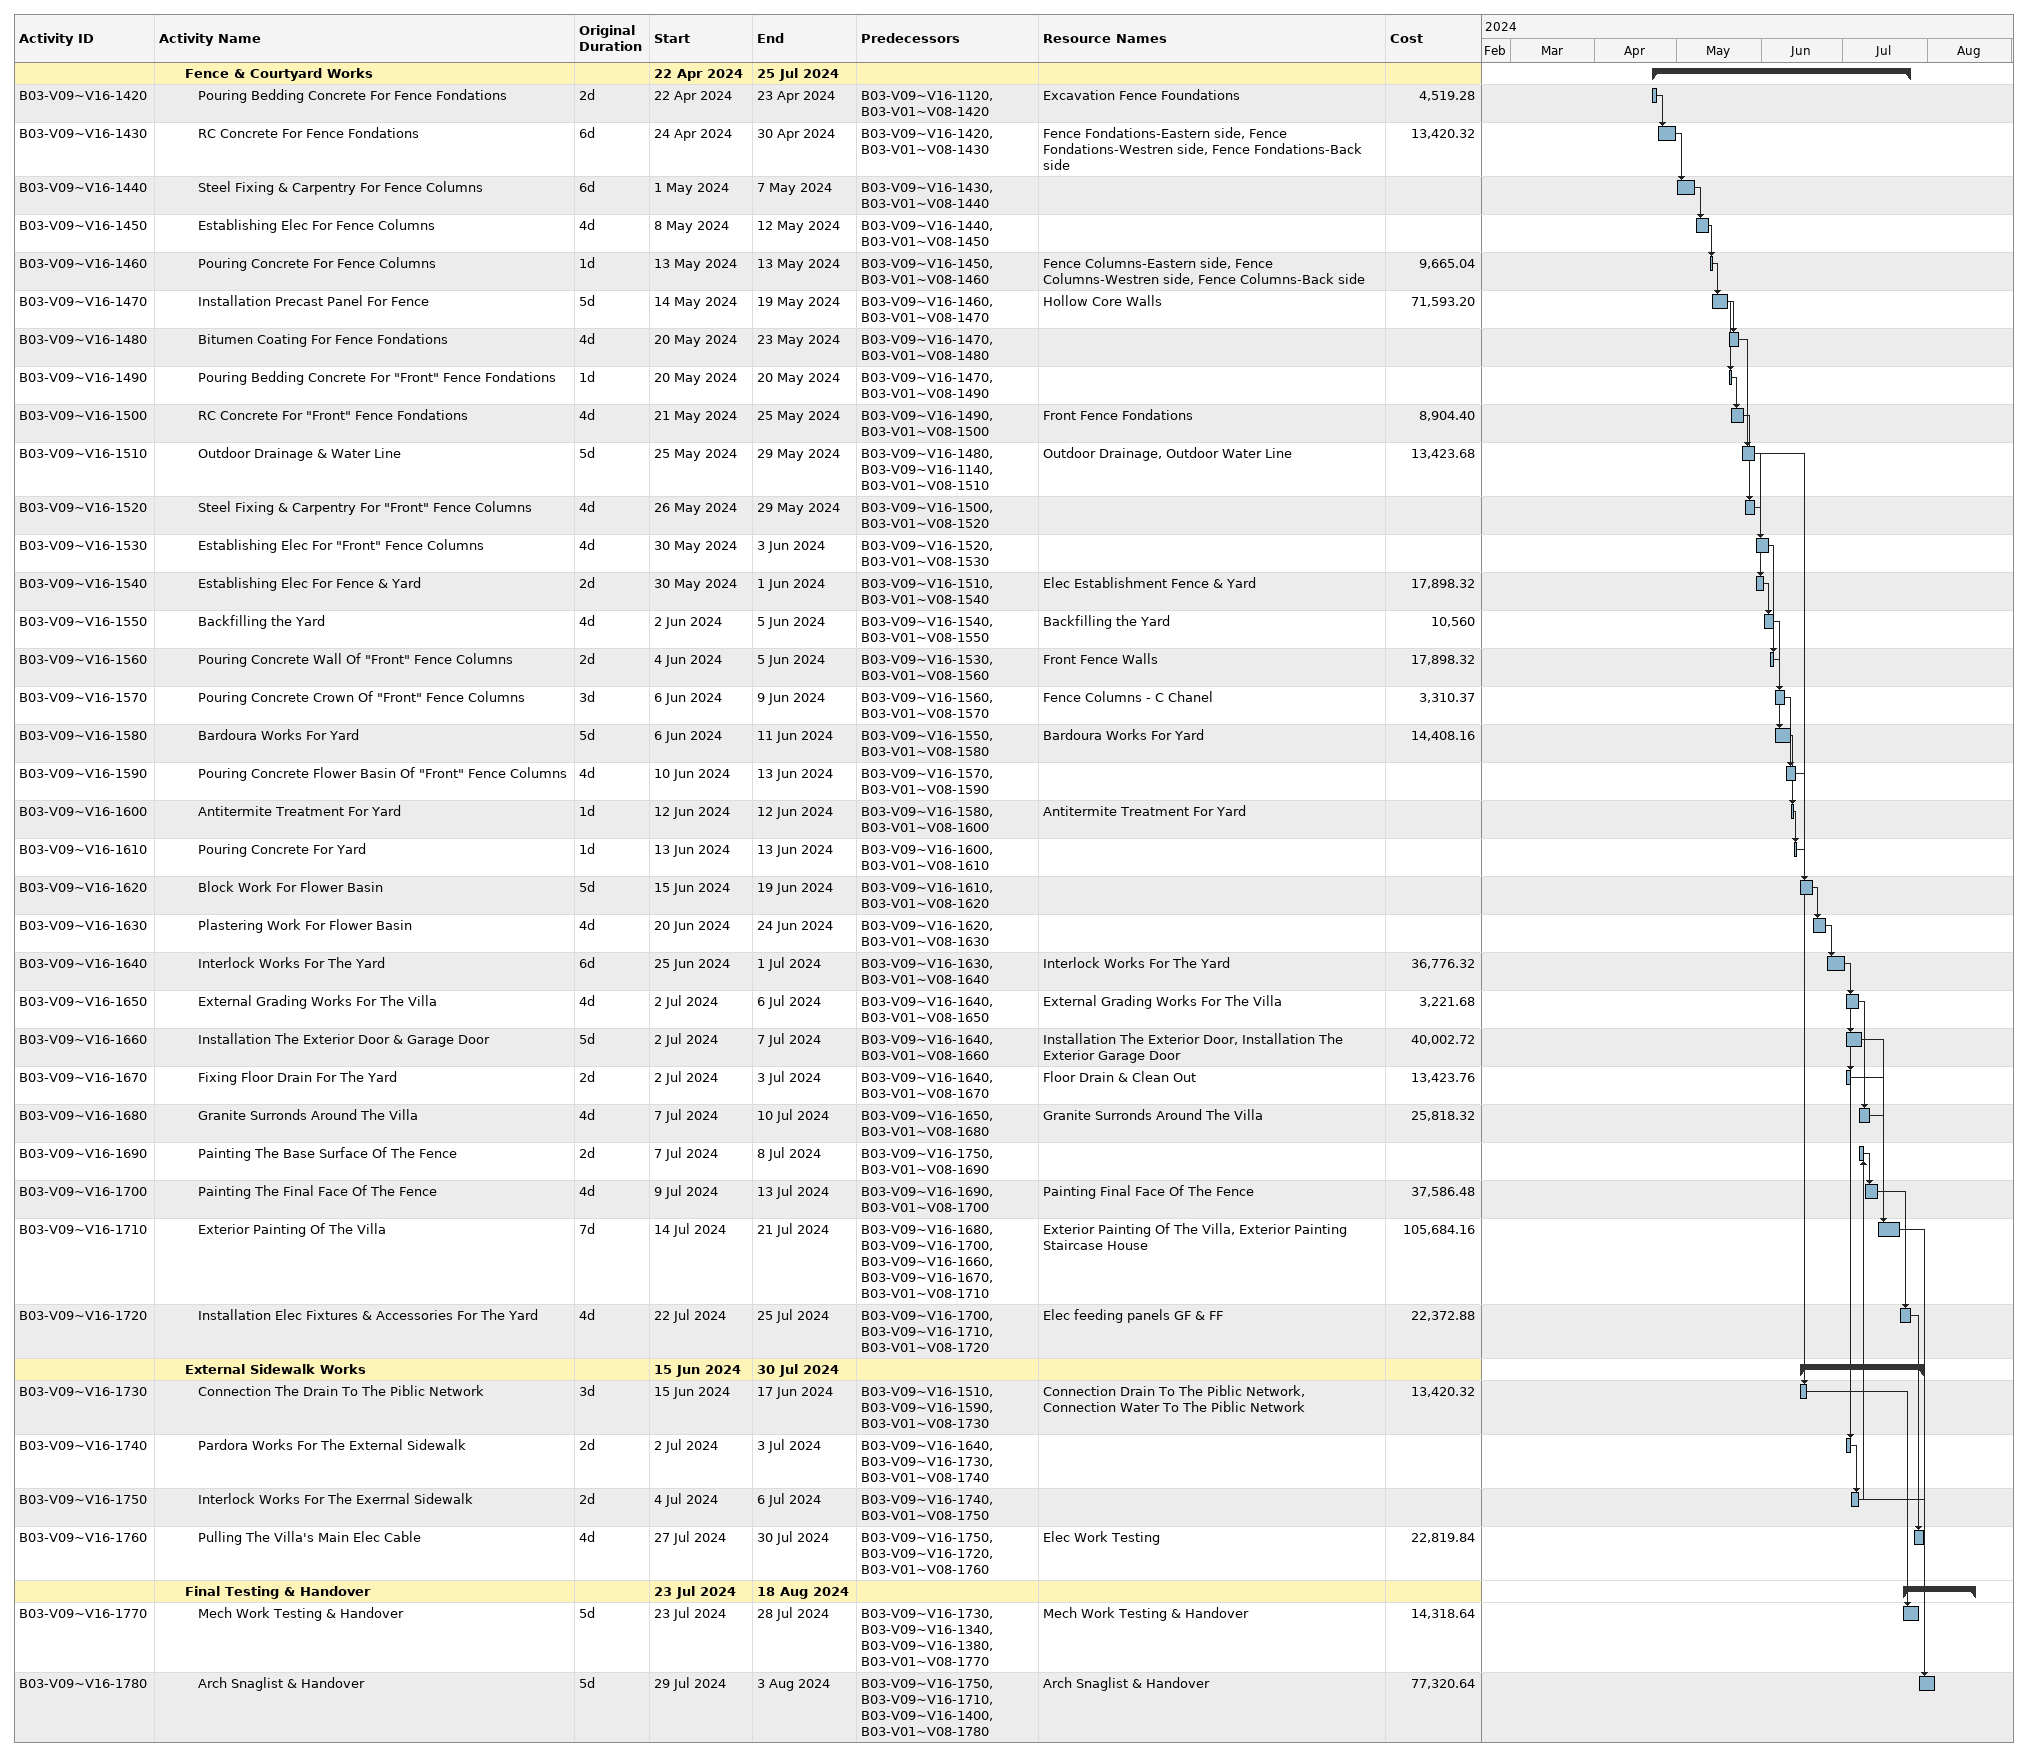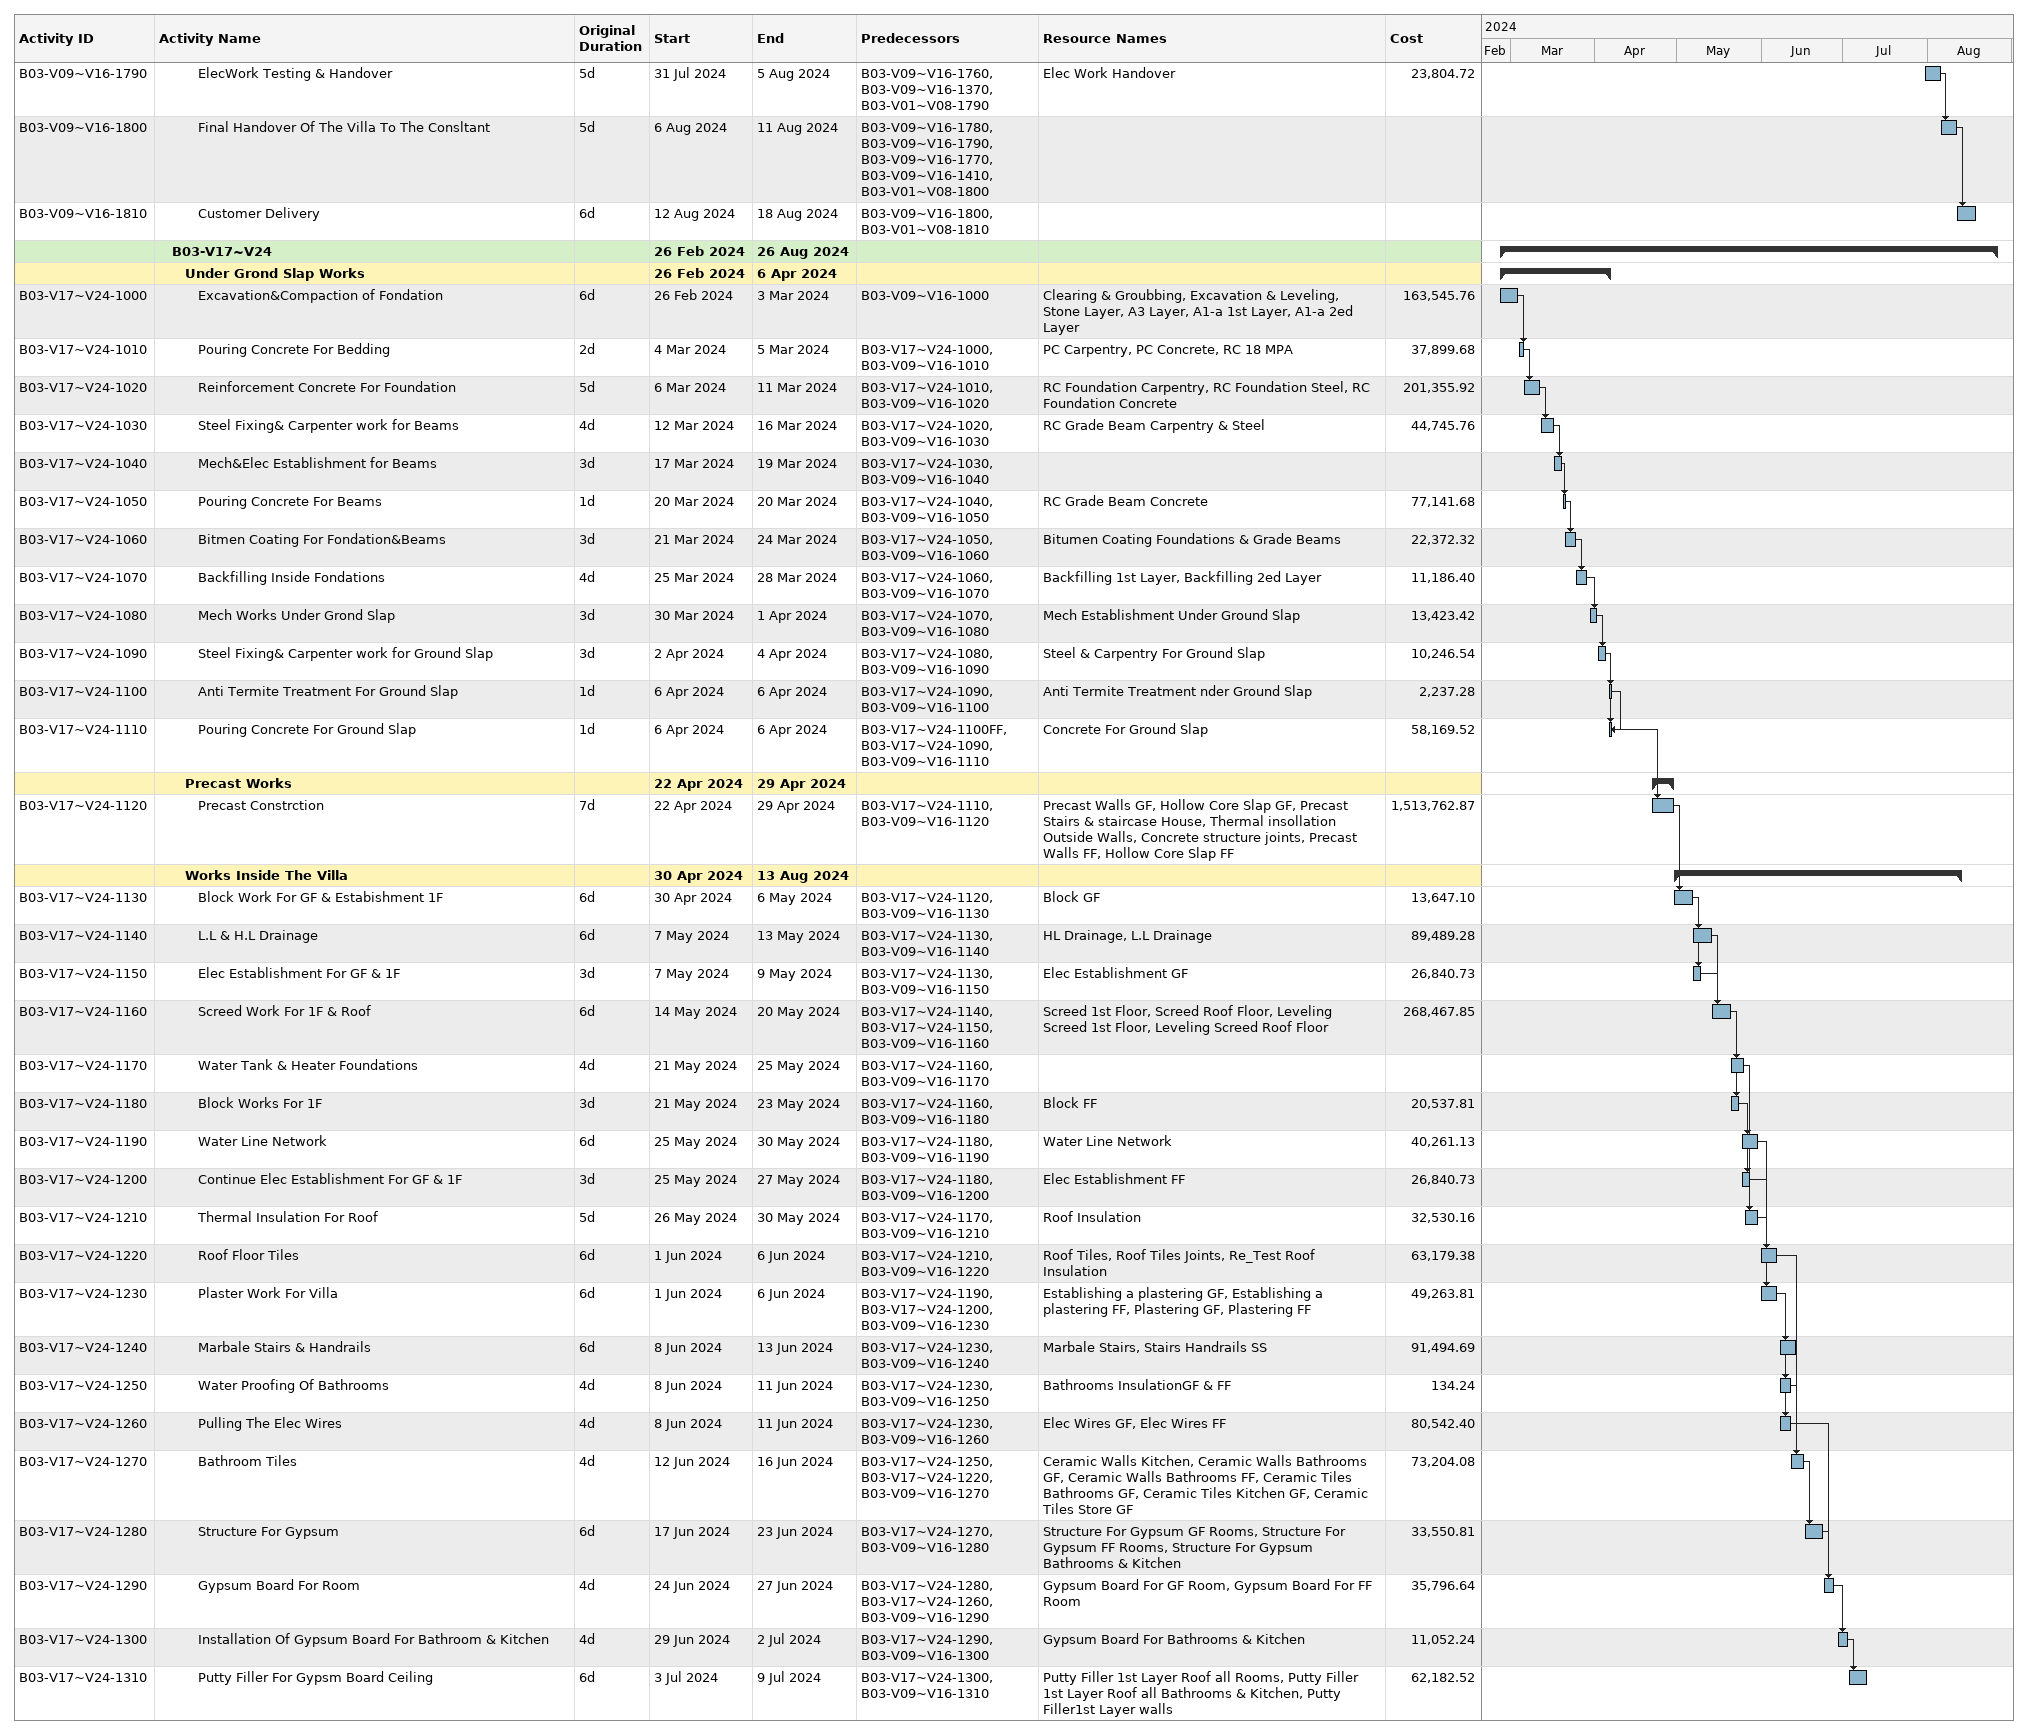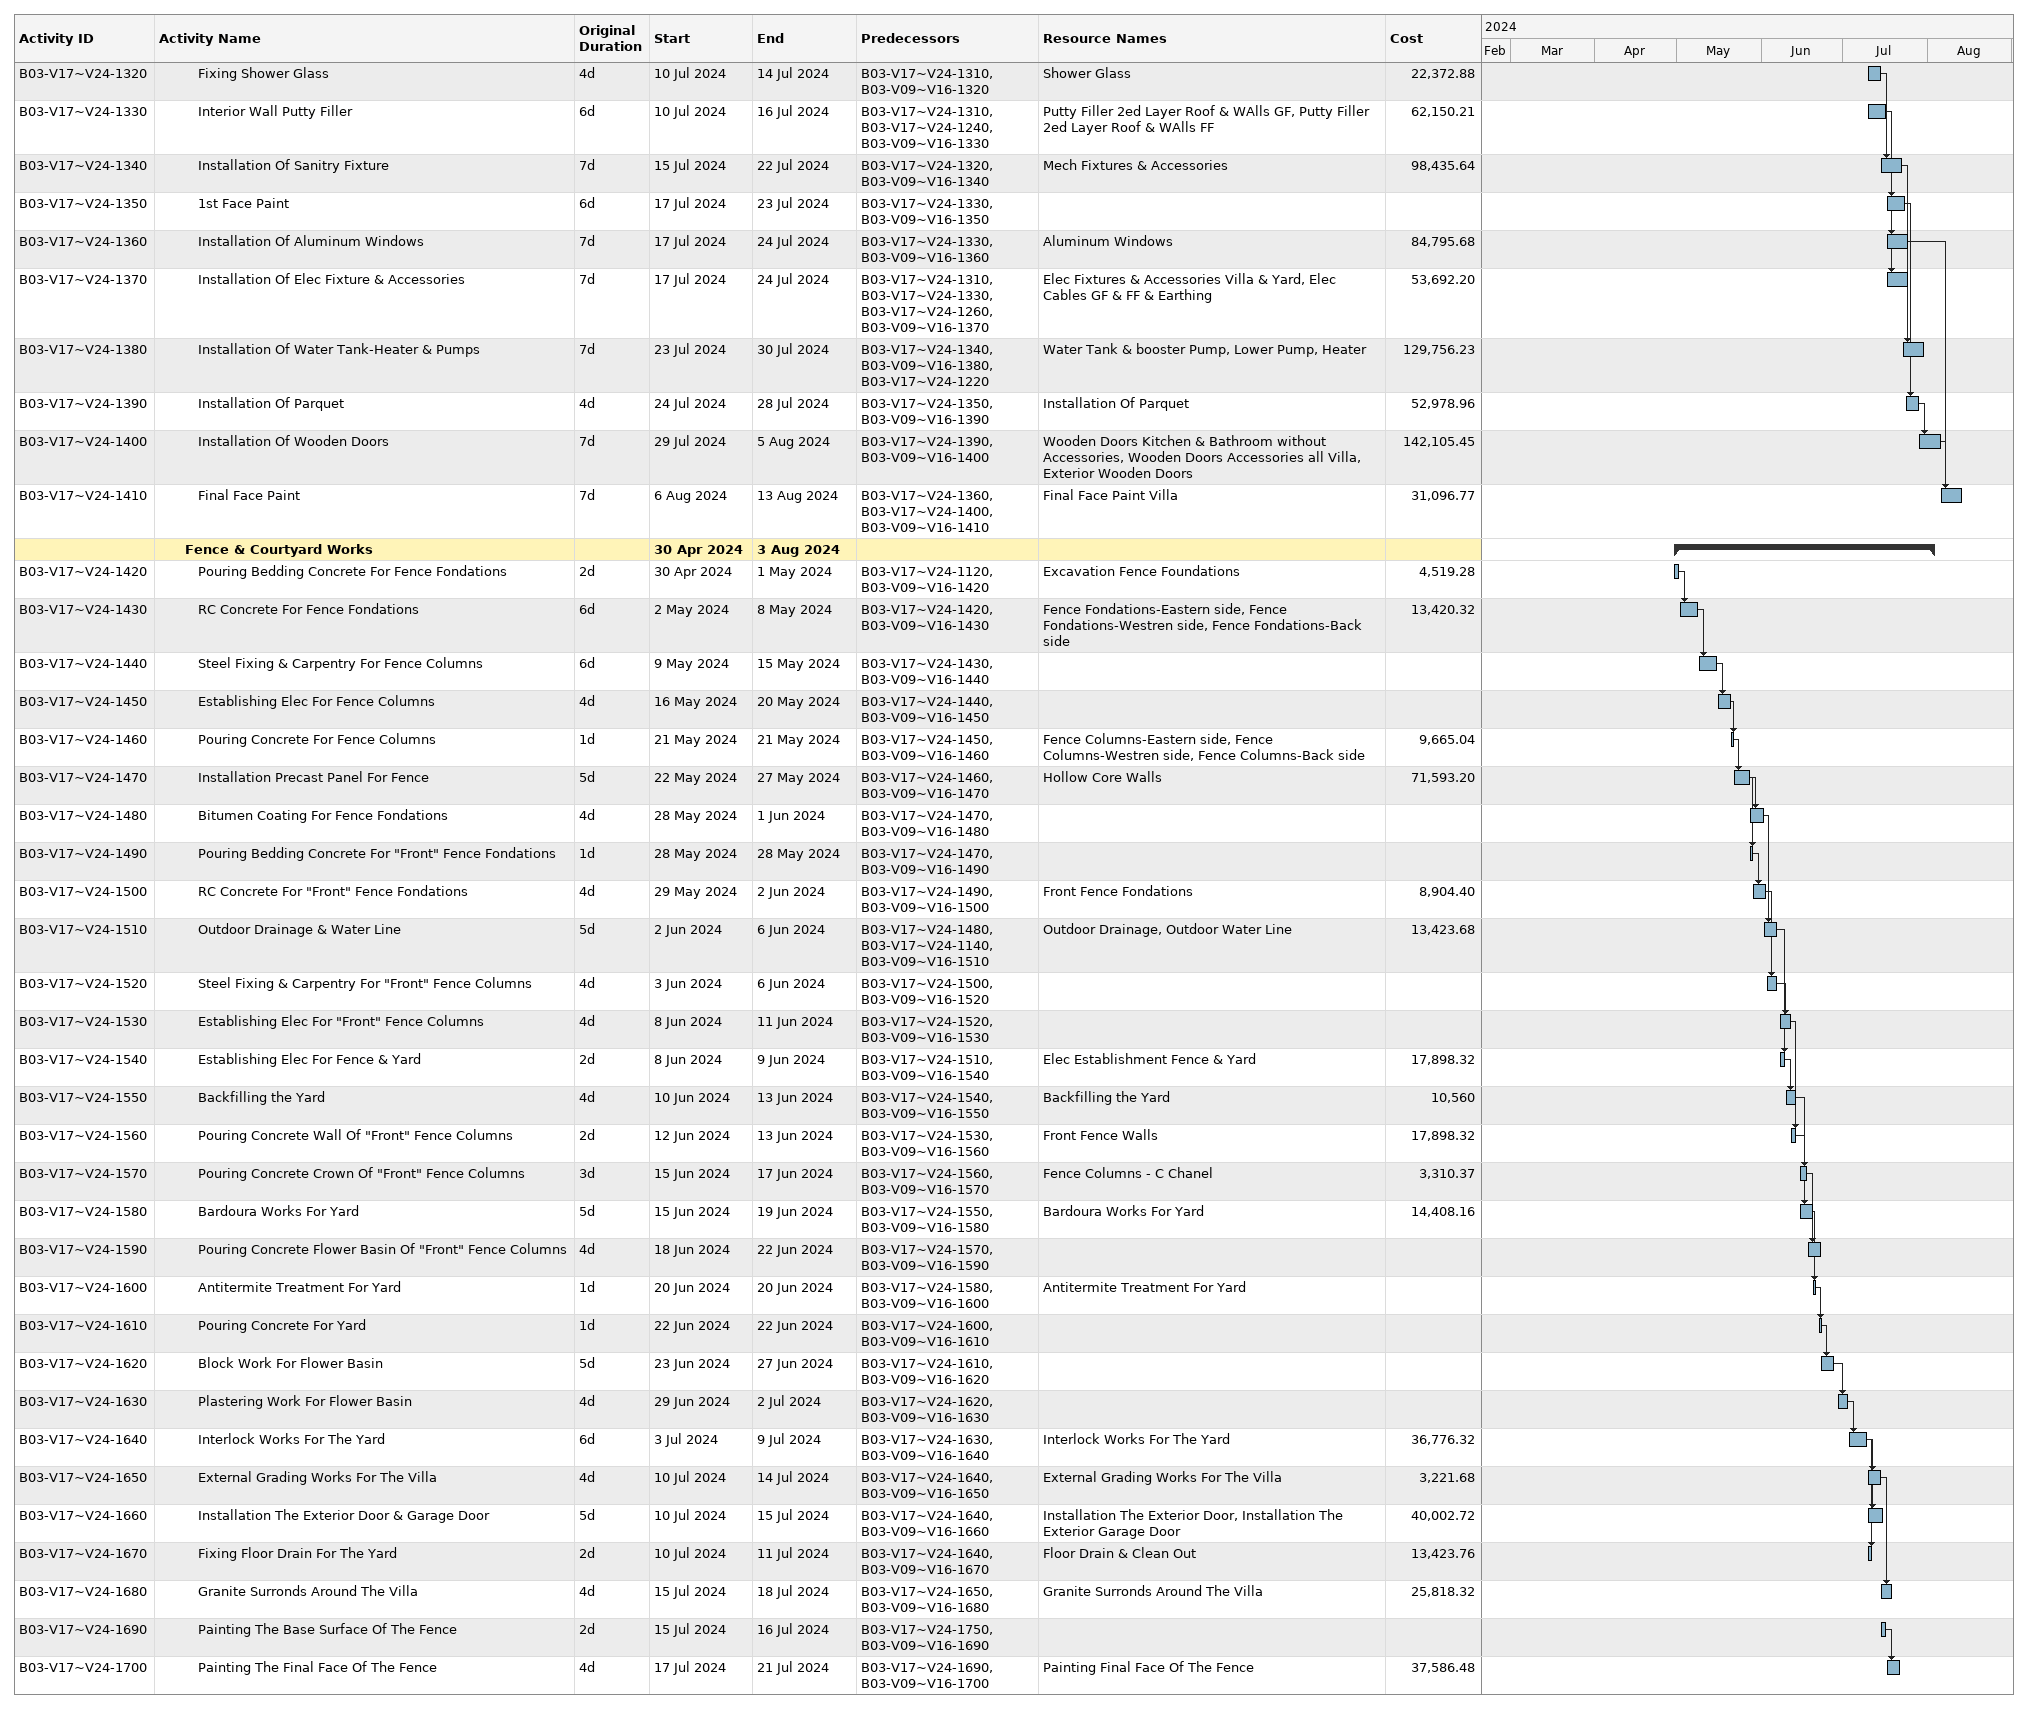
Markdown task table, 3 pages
| ID | Level | Task | Original duration | Start | Finish | Predecessors | Resources | Cost |
|---|---|---|---|---|---|---|---|---|
|  | 3 | **Fence & Courtyard Works** |  | 2024-04-22 | 2024-07-25 |  |  |  |
| B03-V09~V16-1420 | 4 | Pouring Bedding Concrete For Fence Fondations | 2d | 2024-04-22 | 2024-04-23 | B03-V09~V16-1120, B03-V01~V08-1420 | Excavation Fence Foundations | 4519.28 |
| B03-V09~V16-1430 | 4 | RC Concrete For Fence Fondations | 6d | 2024-04-24 | 2024-04-30 | B03-V09~V16-1420, B03-V01~V08-1430 | Fence Fondations-Eastern side, Fence Fondations-Westren side, Fence Fondations-Back side | 13420.32 |
| B03-V09~V16-1440 | 4 | Steel Fixing & Carpentry For Fence Columns | 6d | 2024-05-01 | 2024-05-07 | B03-V09~V16-1430, B03-V01~V08-1440 |  |  |
| B03-V09~V16-1450 | 4 | Establishing Elec For Fence Columns | 4d | 2024-05-08 | 2024-05-12 | B03-V09~V16-1440, B03-V01~V08-1450 |  |  |
| B03-V09~V16-1460 | 4 | Pouring Concrete For Fence Columns | 1d | 2024-05-13 | 2024-05-13 | B03-V09~V16-1450, B03-V01~V08-1460 | Fence Columns-Eastern side, Fence Columns-Westren side, Fence Columns-Back side | 9665.04 |
| B03-V09~V16-1470 | 4 | Installation Precast Panel For Fence | 5d | 2024-05-14 | 2024-05-19 | B03-V09~V16-1460, B03-V01~V08-1470 | Hollow Core Walls | 71593.20 |
| B03-V09~V16-1480 | 4 | Bitumen Coating For Fence Fondations | 4d | 2024-05-20 | 2024-05-23 | B03-V09~V16-1470, B03-V01~V08-1480 |  |  |
| B03-V09~V16-1490 | 4 | Pouring Bedding Concrete For "Front" Fence Fondations | 1d | 2024-05-20 | 2024-05-20 | B03-V09~V16-1470, B03-V01~V08-1490 |  |  |
| B03-V09~V16-1500 | 4 | RC Concrete For "Front" Fence Fondations | 4d | 2024-05-21 | 2024-05-25 | B03-V09~V16-1490, B03-V01~V08-1500 | Front Fence Fondations | 8904.40 |
| B03-V09~V16-1510 | 4 | Outdoor Drainage & Water Line | 5d | 2024-05-25 | 2024-05-29 | B03-V09~V16-1480, B03-V09~V16-1140, B03-V01~V08-1510 | Outdoor Drainage, Outdoor Water Line | 13423.68 |
| B03-V09~V16-1520 | 4 | Steel Fixing & Carpentry For "Front" Fence Columns | 4d | 2024-05-26 | 2024-05-29 | B03-V09~V16-1500, B03-V01~V08-1520 |  |  |
| B03-V09~V16-1530 | 4 | Establishing Elec For "Front" Fence Columns | 4d | 2024-05-30 | 2024-06-03 | B03-V09~V16-1520, B03-V01~V08-1530 |  |  |
| B03-V09~V16-1540 | 4 | Establishing Elec For Fence & Yard | 2d | 2024-05-30 | 2024-06-01 | B03-V09~V16-1510, B03-V01~V08-1540 | Elec Establishment Fence & Yard | 17898.32 |
| B03-V09~V16-1550 | 4 | Backfilling the Yard | 4d | 2024-06-02 | 2024-06-05 | B03-V09~V16-1540, B03-V01~V08-1550 | Backfilling the Yard | 10560 |
| B03-V09~V16-1560 | 4 | Pouring Concrete Wall Of "Front" Fence Columns | 2d | 2024-06-04 | 2024-06-05 | B03-V09~V16-1530, B03-V01~V08-1560 | Front Fence Walls | 17898.32 |
| B03-V09~V16-1570 | 4 | Pouring Concrete Crown Of "Front" Fence Columns | 3d | 2024-06-06 | 2024-06-09 | B03-V09~V16-1560, B03-V01~V08-1570 | Fence Columns - C Chanel | 3310.37 |
| B03-V09~V16-1580 | 4 | Bardoura Works For Yard | 5d | 2024-06-06 | 2024-06-11 | B03-V09~V16-1550, B03-V01~V08-1580 | Bardoura Works For Yard | 14408.16 |
| B03-V09~V16-1590 | 4 | Pouring Concrete Flower Basin Of "Front" Fence Columns | 4d | 2024-06-10 | 2024-06-13 | B03-V09~V16-1570, B03-V01~V08-1590 |  |  |
| B03-V09~V16-1600 | 4 | Antitermite Treatment For Yard | 1d | 2024-06-12 | 2024-06-12 | B03-V09~V16-1580, B03-V01~V08-1600 | Antitermite Treatment For Yard |  |
| B03-V09~V16-1610 | 4 | Pouring Concrete For Yard | 1d | 2024-06-13 | 2024-06-13 | B03-V09~V16-1600, B03-V01~V08-1610 |  |  |
| B03-V09~V16-1620 | 4 | Block Work For Flower Basin | 5d | 2024-06-15 | 2024-06-19 | B03-V09~V16-1610, B03-V01~V08-1620 |  |  |
| B03-V09~V16-1630 | 4 | Plastering Work For Flower Basin | 4d | 2024-06-20 | 2024-06-24 | B03-V09~V16-1620, B03-V01~V08-1630 |  |  |
| B03-V09~V16-1640 | 4 | Interlock Works For The Yard | 6d | 2024-06-25 | 2024-07-01 | B03-V09~V16-1630, B03-V01~V08-1640 | Interlock Works For The Yard | 36776.32 |
| B03-V09~V16-1650 | 4 | External Grading Works For The Villa | 4d | 2024-07-02 | 2024-07-06 | B03-V09~V16-1640, B03-V01~V08-1650 | External Grading Works For The Villa | 3221.68 |
| B03-V09~V16-1660 | 4 | Installation The Exterior Door & Garage Door | 5d | 2024-07-02 | 2024-07-07 | B03-V09~V16-1640, B03-V01~V08-1660 | Installation The Exterior Door, Installation The Exterior Garage Door | 40002.72 |
| B03-V09~V16-1670 | 4 | Fixing Floor Drain For The Yard | 2d | 2024-07-02 | 2024-07-03 | B03-V09~V16-1640, B03-V01~V08-1670 | Floor Drain & Clean Out | 13423.76 |
| B03-V09~V16-1680 | 4 | Granite Surronds Around The Villa | 4d | 2024-07-07 | 2024-07-10 | B03-V09~V16-1650, B03-V01~V08-1680 | Granite Surronds Around The Villa | 25818.32 |
| B03-V09~V16-1690 | 4 | Painting The Base Surface Of The Fence | 2d | 2024-07-07 | 2024-07-08 | B03-V09~V16-1750, B03-V01~V08-1690 |  |  |
| B03-V09~V16-1700 | 4 | Painting The Final Face Of The Fence | 4d | 2024-07-09 | 2024-07-13 | B03-V09~V16-1690, B03-V01~V08-1700 | Painting Final Face Of The Fence | 37586.48 |
| B03-V09~V16-1710 | 4 | Exterior Painting Of The Villa | 7d | 2024-07-14 | 2024-07-21 | B03-V09~V16-1680, B03-V09~V16-1700, B03-V09~V16-1660, B03-V09~V16-1670, B03-V01~V08-1710 | Exterior Painting Of The Villa, Exterior Painting Staircase House | 105684.16 |
| B03-V09~V16-1720 | 4 | Installation Elec Fixtures & Accessories For The Yard | 4d | 2024-07-22 | 2024-07-25 | B03-V09~V16-1700, B03-V09~V16-1710, B03-V01~V08-1720 | Elec feeding panels GF & FF | 22372.88 |
|  | 3 | **External Sidewalk Works** |  | 2024-06-15 | 2024-07-30 |  |  |  |
| B03-V09~V16-1730 | 4 | Connection The Drain To The Piblic Network | 3d | 2024-06-15 | 2024-06-17 | B03-V09~V16-1510, B03-V09~V16-1590, B03-V01~V08-1730 | Connection Drain To The Piblic Network, Connection Water To The Piblic Network | 13420.32 |
| B03-V09~V16-1740 | 4 | Pardora Works For The External Sidewalk | 2d | 2024-07-02 | 2024-07-03 | B03-V09~V16-1640, B03-V09~V16-1730, B03-V01~V08-1740 |  |  |
| B03-V09~V16-1750 | 4 | Interlock Works For The Exerrnal Sidewalk | 2d | 2024-07-04 | 2024-07-06 | B03-V09~V16-1740, B03-V01~V08-1750 |  |  |
| B03-V09~V16-1760 | 4 | Pulling The Villa's Main Elec Cable | 4d | 2024-07-27 | 2024-07-30 | B03-V09~V16-1750, B03-V09~V16-1720, B03-V01~V08-1760 | Elec Work Testing | 22819.84 |
|  | 3 | **Final Testing & Handover** |  | 2024-07-23 | 2024-08-18 |  |  |  |
| B03-V09~V16-1770 | 4 | Mech Work Testing & Handover | 5d | 2024-07-23 | 2024-07-28 | B03-V09~V16-1730, B03-V09~V16-1340, B03-V09~V16-1380, B03-V01~V08-1770 | Mech Work Testing & Handover | 14318.64 |
| B03-V09~V16-1780 | 4 | Arch Snaglist & Handover | 5d | 2024-07-29 | 2024-08-03 | B03-V09~V16-1750, B03-V09~V16-1710, B03-V09~V16-1400, B03-V01~V08-1780 | Arch Snaglist & Handover | 77320.64 |
| B03-V09~V16-1790 | 4 | ElecWork Testing & Handover | 5d | 2024-07-31 | 2024-08-05 | B03-V09~V16-1760, B03-V09~V16-1370, B03-V01~V08-1790 | Elec Work Handover | 23804.72 |
| B03-V09~V16-1800 | 4 | Final Handover Of The Villa To The Consltant | 5d | 2024-08-06 | 2024-08-11 | B03-V09~V16-1780, B03-V09~V16-1790, B03-V09~V16-1770, B03-V09~V16-1410, B03-V01~V08-1800 |  |  |
| B03-V09~V16-1810 | 4 | Customer Delivery | 6d | 2024-08-12 | 2024-08-18 | B03-V09~V16-1800, B03-V01~V08-1810 |  |  |
|  | 2 | **B03-V17~V24** |  | 2024-02-26 | 2024-08-26 |  |  |  |
|  | 3 | **Under Grond Slap Works** |  | 2024-02-26 | 2024-04-06 |  |  |  |
| B03-V17~V24-1000 | 4 | Excavation&Compaction of Fondation | 6d | 2024-02-26 | 2024-03-03 | B03-V09~V16-1000 | Clearing & Groubbing, Excavation & Leveling, Stone Layer, A3 Layer, A1-a 1st Layer, A1-a 2ed Layer | 163545.76 |
| B03-V17~V24-1010 | 4 | Pouring Concrete For Bedding | 2d | 2024-03-04 | 2024-03-05 | B03-V17~V24-1000, B03-V09~V16-1010 | PC Carpentry, PC Concrete, RC 18 MPA | 37899.68 |
| B03-V17~V24-1020 | 4 | Reinforcement Concrete For Foundation | 5d | 2024-03-06 | 2024-03-11 | B03-V17~V24-1010, B03-V09~V16-1020 | RC Foundation Carpentry, RC Foundation Steel, RC Foundation Concrete | 201355.92 |
| B03-V17~V24-1030 | 4 | Steel Fixing& Carpenter work for Beams | 4d | 2024-03-12 | 2024-03-16 | B03-V17~V24-1020, B03-V09~V16-1030 | RC Grade Beam Carpentry & Steel | 44745.76 |
| B03-V17~V24-1040 | 4 | Mech&Elec Establishment for Beams | 3d | 2024-03-17 | 2024-03-19 | B03-V17~V24-1030, B03-V09~V16-1040 |  |  |
| B03-V17~V24-1050 | 4 | Pouring Concrete For Beams | 1d | 2024-03-20 | 2024-03-20 | B03-V17~V24-1040, B03-V09~V16-1050 | RC Grade Beam Concrete | 77141.68 |
| B03-V17~V24-1060 | 4 | Bitmen Coating For Fondation&Beams | 3d | 2024-03-21 | 2024-03-24 | B03-V17~V24-1050, B03-V09~V16-1060 | Bitumen Coating Foundations & Grade Beams | 22372.32 |
| B03-V17~V24-1070 | 4 | Backfilling Inside Fondations | 4d | 2024-03-25 | 2024-03-28 | B03-V17~V24-1060, B03-V09~V16-1070 | Backfilling 1st Layer, Backfilling 2ed Layer | 11186.40 |
| B03-V17~V24-1080 | 4 | Mech Works Under Grond Slap | 3d | 2024-03-30 | 2024-04-01 | B03-V17~V24-1070, B03-V09~V16-1080 | Mech Establishment Under Ground Slap | 13423.42 |
| B03-V17~V24-1090 | 4 | Steel Fixing& Carpenter work for Ground Slap | 3d | 2024-04-02 | 2024-04-04 | B03-V17~V24-1080, B03-V09~V16-1090 | Steel & Carpentry For Ground Slap | 10246.54 |
| B03-V17~V24-1100 | 4 | Anti Termite Treatment For Ground Slap | 1d | 2024-04-06 | 2024-04-06 | B03-V17~V24-1090, B03-V09~V16-1100 | Anti Termite Treatment nder Ground Slap | 2237.28 |
| B03-V17~V24-1110 | 4 | Pouring Concrete For Ground Slap | 1d | 2024-04-06 | 2024-04-06 | B03-V17~V24-1100FF, B03-V17~V24-1090, B03-V09~V16-1110 | Concrete For Ground Slap | 58169.52 |
|  | 3 | **Precast Works** |  | 2024-04-22 | 2024-04-29 |  |  |  |
| B03-V17~V24-1120 | 4 | Precast Constrction | 7d | 2024-04-22 | 2024-04-29 | B03-V17~V24-1110, B03-V09~V16-1120 | Precast Walls GF, Hollow Core Slap GF, Precast Stairs & staircase House, Thermal insollation Outside Walls, Concrete structure joints, Precast Walls FF, Hollow Core Slap FF | 1513762.87 |
|  | 3 | **Works Inside The Villa** |  | 2024-04-30 | 2024-08-13 |  |  |  |
| B03-V17~V24-1130 | 4 | Block Work For GF & Estabishment 1F | 6d | 2024-04-30 | 2024-05-06 | B03-V17~V24-1120, B03-V09~V16-1130 | Block GF | 13647.10 |
| B03-V17~V24-1140 | 4 | L.L & H.L Drainage | 6d | 2024-05-07 | 2024-05-13 | B03-V17~V24-1130, B03-V09~V16-1140 | HL Drainage, L.L Drainage | 89489.28 |
| B03-V17~V24-1150 | 4 | Elec Establishment For GF & 1F | 3d | 2024-05-07 | 2024-05-09 | B03-V17~V24-1130, B03-V09~V16-1150 | Elec Establishment GF | 26840.73 |
| B03-V17~V24-1160 | 4 | Screed Work For 1F & Roof | 6d | 2024-05-14 | 2024-05-20 | B03-V17~V24-1140, B03-V17~V24-1150, B03-V09~V16-1160 | Screed 1st Floor, Screed Roof Floor, Leveling Screed 1st Floor, Leveling Screed Roof Floor | 268467.85 |
| B03-V17~V24-1170 | 4 | Water Tank & Heater Foundations | 4d | 2024-05-21 | 2024-05-25 | B03-V17~V24-1160, B03-V09~V16-1170 |  |  |
| B03-V17~V24-1180 | 4 | Block Works For 1F | 3d | 2024-05-21 | 2024-05-23 | B03-V17~V24-1160, B03-V09~V16-1180 | Block FF | 20537.81 |
| B03-V17~V24-1190 | 4 | Water Line Network | 6d | 2024-05-25 | 2024-05-30 | B03-V17~V24-1180, B03-V09~V16-1190 | Water Line Network | 40261.13 |
| B03-V17~V24-1200 | 4 | Continue Elec Establishment For GF & 1F | 3d | 2024-05-25 | 2024-05-27 | B03-V17~V24-1180, B03-V09~V16-1200 | Elec Establishment FF | 26840.73 |
| B03-V17~V24-1210 | 4 | Thermal Insulation For Roof | 5d | 2024-05-26 | 2024-05-30 | B03-V17~V24-1170, B03-V09~V16-1210 | Roof Insulation | 32530.16 |
| B03-V17~V24-1220 | 4 | Roof Floor Tiles | 6d | 2024-06-01 | 2024-06-06 | B03-V17~V24-1210, B03-V09~V16-1220 | Roof Tiles, Roof Tiles Joints, Re_Test Roof Insulation | 63179.38 |
| B03-V17~V24-1230 | 4 | Plaster Work For Villa | 6d | 2024-06-01 | 2024-06-06 | B03-V17~V24-1190, B03-V17~V24-1200, B03-V09~V16-1230 | Establishing a plastering GF, Establishing a plastering FF, Plastering GF, Plastering FF | 49263.81 |
| B03-V17~V24-1240 | 4 | Marbale Stairs & Handrails | 6d | 2024-06-08 | 2024-06-13 | B03-V17~V24-1230, B03-V09~V16-1240 | Marbale Stairs, Stairs Handrails SS | 91494.69 |
| B03-V17~V24-1250 | 4 | Water Proofing Of Bathrooms | 4d | 2024-06-08 | 2024-06-11 | B03-V17~V24-1230, B03-V09~V16-1250 | Bathrooms InsulationGF & FF | 134.24 |
| B03-V17~V24-1260 | 4 | Pulling The Elec Wires | 4d | 2024-06-08 | 2024-06-11 | B03-V17~V24-1230, B03-V09~V16-1260 | Elec Wires GF, Elec Wires FF | 80542.40 |
| B03-V17~V24-1270 | 4 | Bathroom Tiles | 4d | 2024-06-12 | 2024-06-16 | B03-V17~V24-1250, B03-V17~V24-1220, B03-V09~V16-1270 | Ceramic Walls Kitchen, Ceramic Walls Bathrooms GF, Ceramic Walls Bathrooms FF, Ceramic Tiles Bathrooms GF, Ceramic Tiles Kitchen GF, Ceramic Tiles Store GF | 73204.08 |
| B03-V17~V24-1280 | 4 | Structure For Gypsum | 6d | 2024-06-17 | 2024-06-23 | B03-V17~V24-1270, B03-V09~V16-1280 | Structure For Gypsum GF Rooms, Structure For Gypsum FF Rooms, Structure For Gypsum Bathrooms & Kitchen | 33550.81 |
| B03-V17~V24-1290 | 4 | Gypsum Board For Room | 4d | 2024-06-24 | 2024-06-27 | B03-V17~V24-1280, B03-V17~V24-1260, B03-V09~V16-1290 | Gypsum Board For GF Room, Gypsum Board For FF Room | 35796.64 |
| B03-V17~V24-1300 | 4 | Installation Of Gypsum Board For Bathroom & Kitchen | 4d | 2024-06-29 | 2024-07-02 | B03-V17~V24-1290, B03-V09~V16-1300 | Gypsum Board For Bathrooms & Kitchen | 11052.24 |
| B03-V17~V24-1310 | 4 | Putty Filler For Gypsm Board Ceiling | 6d | 2024-07-03 | 2024-07-09 | B03-V17~V24-1300, B03-V09~V16-1310 | Putty Filler 1st Layer Roof all Rooms, Putty Filler 1st Layer Roof all Bathrooms & Kitchen, Putty Filler1st Layer walls | 62182.52 |
| B03-V17~V24-1320 | 4 | Fixing Shower Glass | 4d | 2024-07-10 | 2024-07-14 | B03-V17~V24-1310, B03-V09~V16-1320 | Shower Glass | 22372.88 |
| B03-V17~V24-1330 | 4 | Interior Wall Putty Filler | 6d | 2024-07-10 | 2024-07-16 | B03-V17~V24-1310, B03-V17~V24-1240, B03-V09~V16-1330 | Putty Filler 2ed Layer Roof & WAlls GF, Putty Filler 2ed Layer Roof & WAlls FF | 62150.21 |
| B03-V17~V24-1340 | 4 | Installation Of Sanitry Fixture | 7d | 2024-07-15 | 2024-07-22 | B03-V17~V24-1320, B03-V09~V16-1340 | Mech Fixtures & Accessories | 98435.64 |
| B03-V17~V24-1350 | 4 | 1st Face Paint | 6d | 2024-07-17 | 2024-07-23 | B03-V17~V24-1330, B03-V09~V16-1350 |  |  |
| B03-V17~V24-1360 | 4 | Installation Of Aluminum Windows | 7d | 2024-07-17 | 2024-07-24 | B03-V17~V24-1330, B03-V09~V16-1360 | Aluminum Windows | 84795.68 |
| B03-V17~V24-1370 | 4 | Installation Of Elec Fixture & Accessories | 7d | 2024-07-17 | 2024-07-24 | B03-V17~V24-1310, B03-V17~V24-1330, B03-V17~V24-1260, B03-V09~V16-1370 | Elec Fixtures & Accessories Villa & Yard, Elec Cables GF & FF & Earthing | 53692.20 |
| B03-V17~V24-1380 | 4 | Installation Of Water Tank-Heater & Pumps | 7d | 2024-07-23 | 2024-07-30 | B03-V17~V24-1340, B03-V09~V16-1380, B03-V17~V24-1220 | Water Tank & booster Pump, Lower Pump, Heater | 129756.23 |
| B03-V17~V24-1390 | 4 | Installation Of Parquet | 4d | 2024-07-24 | 2024-07-28 | B03-V17~V24-1350, B03-V09~V16-1390 | Installation Of Parquet | 52978.96 |
| B03-V17~V24-1400 | 4 | Installation Of Wooden Doors | 7d | 2024-07-29 | 2024-08-05 | B03-V17~V24-1390, B03-V09~V16-1400 | Wooden Doors Kitchen & Bathroom without Accessories, Wooden Doors Accessories all Villa, Exterior Wooden Doors | 142105.45 |
| B03-V17~V24-1410 | 4 | Final Face Paint | 7d | 2024-08-06 | 2024-08-13 | B03-V17~V24-1360, B03-V17~V24-1400, B03-V09~V16-1410 | Final Face Paint Villa | 31096.77 |
|  | 3 | **Fence & Courtyard Works** |  | 2024-04-30 | 2024-08-03 |  |  |  |
| B03-V17~V24-1420 | 4 | Pouring Bedding Concrete For Fence Fondations | 2d | 2024-04-30 | 2024-05-01 | B03-V17~V24-1120, B03-V09~V16-1420 | Excavation Fence Foundations | 4519.28 |
| B03-V17~V24-1430 | 4 | RC Concrete For Fence Fondations | 6d | 2024-05-02 | 2024-05-08 | B03-V17~V24-1420, B03-V09~V16-1430 | Fence Fondations-Eastern side, Fence Fondations-Westren side, Fence Fondations-Back side | 13420.32 |
| B03-V17~V24-1440 | 4 | Steel Fixing & Carpentry For Fence Columns | 6d | 2024-05-09 | 2024-05-15 | B03-V17~V24-1430, B03-V09~V16-1440 |  |  |
| B03-V17~V24-1450 | 4 | Establishing Elec For Fence Columns | 4d | 2024-05-16 | 2024-05-20 | B03-V17~V24-1440, B03-V09~V16-1450 |  |  |
| B03-V17~V24-1460 | 4 | Pouring Concrete For Fence Columns | 1d | 2024-05-21 | 2024-05-21 | B03-V17~V24-1450, B03-V09~V16-1460 | Fence Columns-Eastern side, Fence Columns-Westren side, Fence Columns-Back side | 9665.04 |
| B03-V17~V24-1470 | 4 | Installation Precast Panel For Fence | 5d | 2024-05-22 | 2024-05-27 | B03-V17~V24-1460, B03-V09~V16-1470 | Hollow Core Walls | 71593.20 |
| B03-V17~V24-1480 | 4 | Bitumen Coating For Fence Fondations | 4d | 2024-05-28 | 2024-06-01 | B03-V17~V24-1470, B03-V09~V16-1480 |  |  |
| B03-V17~V24-1490 | 4 | Pouring Bedding Concrete For "Front" Fence Fondations | 1d | 2024-05-28 | 2024-05-28 | B03-V17~V24-1470, B03-V09~V16-1490 |  |  |
| B03-V17~V24-1500 | 4 | RC Concrete For "Front" Fence Fondations | 4d | 2024-05-29 | 2024-06-02 | B03-V17~V24-1490, B03-V09~V16-1500 | Front Fence Fondations | 8904.40 |
| B03-V17~V24-1510 | 4 | Outdoor Drainage & Water Line | 5d | 2024-06-02 | 2024-06-06 | B03-V17~V24-1480, B03-V17~V24-1140, B03-V09~V16-1510 | Outdoor Drainage, Outdoor Water Line | 13423.68 |
| B03-V17~V24-1520 | 4 | Steel Fixing & Carpentry For "Front" Fence Columns | 4d | 2024-06-03 | 2024-06-06 | B03-V17~V24-1500, B03-V09~V16-1520 |  |  |
| B03-V17~V24-1530 | 4 | Establishing Elec For "Front" Fence Columns | 4d | 2024-06-08 | 2024-06-11 | B03-V17~V24-1520, B03-V09~V16-1530 |  |  |
| B03-V17~V24-1540 | 4 | Establishing Elec For Fence & Yard | 2d | 2024-06-08 | 2024-06-09 | B03-V17~V24-1510, B03-V09~V16-1540 | Elec Establishment Fence & Yard | 17898.32 |
| B03-V17~V24-1550 | 4 | Backfilling the Yard | 4d | 2024-06-10 | 2024-06-13 | B03-V17~V24-1540, B03-V09~V16-1550 | Backfilling the Yard | 10560 |
| B03-V17~V24-1560 | 4 | Pouring Concrete Wall Of "Front" Fence Columns | 2d | 2024-06-12 | 2024-06-13 | B03-V17~V24-1530, B03-V09~V16-1560 | Front Fence Walls | 17898.32 |
| B03-V17~V24-1570 | 4 | Pouring Concrete Crown Of "Front" Fence Columns | 3d | 2024-06-15 | 2024-06-17 | B03-V17~V24-1560, B03-V09~V16-1570 | Fence Columns - C Chanel | 3310.37 |
| B03-V17~V24-1580 | 4 | Bardoura Works For Yard | 5d | 2024-06-15 | 2024-06-19 | B03-V17~V24-1550, B03-V09~V16-1580 | Bardoura Works For Yard | 14408.16 |
| B03-V17~V24-1590 | 4 | Pouring Concrete Flower Basin Of "Front" Fence Columns | 4d | 2024-06-18 | 2024-06-22 | B03-V17~V24-1570, B03-V09~V16-1590 |  |  |
| B03-V17~V24-1600 | 4 | Antitermite Treatment For Yard | 1d | 2024-06-20 | 2024-06-20 | B03-V17~V24-1580, B03-V09~V16-1600 | Antitermite Treatment For Yard |  |
| B03-V17~V24-1610 | 4 | Pouring Concrete For Yard | 1d | 2024-06-22 | 2024-06-22 | B03-V17~V24-1600, B03-V09~V16-1610 |  |  |
| B03-V17~V24-1620 | 4 | Block Work For Flower Basin | 5d | 2024-06-23 | 2024-06-27 | B03-V17~V24-1610, B03-V09~V16-1620 |  |  |
| B03-V17~V24-1630 | 4 | Plastering Work For Flower Basin | 4d | 2024-06-29 | 2024-07-02 | B03-V17~V24-1620, B03-V09~V16-1630 |  |  |
| B03-V17~V24-1640 | 4 | Interlock Works For The Yard | 6d | 2024-07-03 | 2024-07-09 | B03-V17~V24-1630, B03-V09~V16-1640 | Interlock Works For The Yard | 36776.32 |
| B03-V17~V24-1650 | 4 | External Grading Works For The Villa | 4d | 2024-07-10 | 2024-07-14 | B03-V17~V24-1640, B03-V09~V16-1650 | External Grading Works For The Villa | 3221.68 |
| B03-V17~V24-1660 | 4 | Installation The Exterior Door & Garage Door | 5d | 2024-07-10 | 2024-07-15 | B03-V17~V24-1640, B03-V09~V16-1660 | Installation The Exterior Door, Installation The Exterior Garage Door | 40002.72 |
| B03-V17~V24-1670 | 4 | Fixing Floor Drain For The Yard | 2d | 2024-07-10 | 2024-07-11 | B03-V17~V24-1640, B03-V09~V16-1670 | Floor Drain & Clean Out | 13423.76 |
| B03-V17~V24-1680 | 4 | Granite Surronds Around The Villa | 4d | 2024-07-15 | 2024-07-18 | B03-V17~V24-1650, B03-V09~V16-1680 | Granite Surronds Around The Villa | 25818.32 |
| B03-V17~V24-1690 | 4 | Painting The Base Surface Of The Fence | 2d | 2024-07-15 | 2024-07-16 | B03-V17~V24-1750, B03-V09~V16-1690 |  |  |
| B03-V17~V24-1700 | 4 | Painting The Final Face Of The Fence | 4d | 2024-07-17 | 2024-07-21 | B03-V17~V24-1690, B03-V09~V16-1700 | Painting Final Face Of The Fence | 37586.48 |
